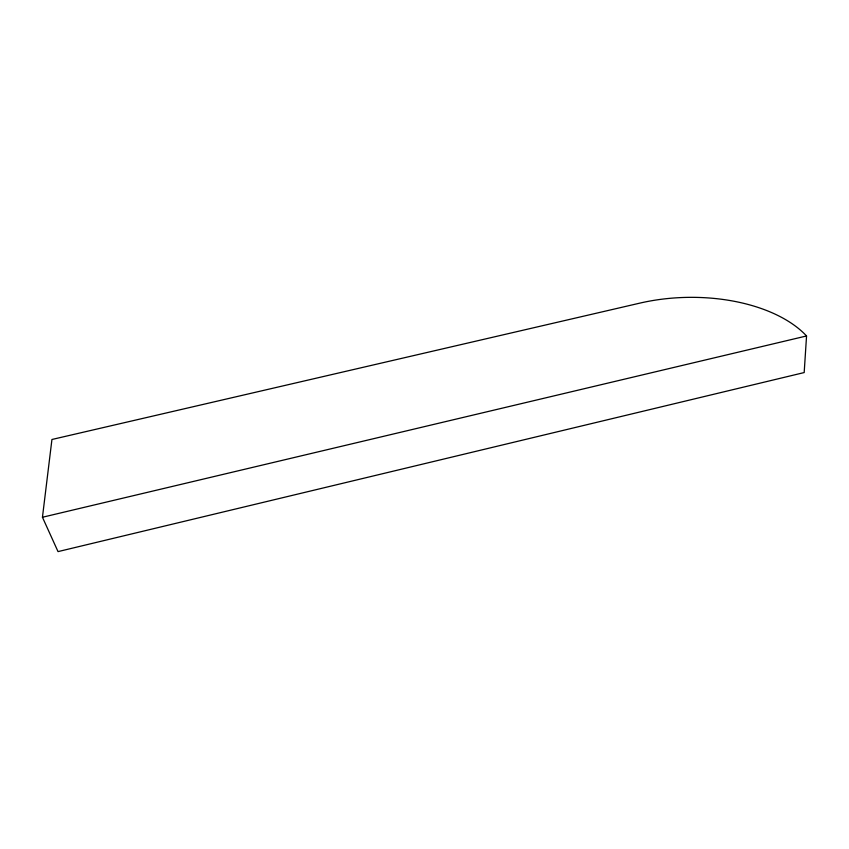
<?xml version="1.0" encoding="UTF-8"?>
<svg xmlns="http://www.w3.org/2000/svg" width="849" height="849" viewBox="0 0 849 849"><rect width="100%" height="100%" fill="white"/><g stroke="black" fill="none" stroke-linecap="round" stroke-linejoin="round"><path stroke-width="1.27" d="M806.55 335.96L804.183 372.562L58.029 551.606L42.45 517.253L51.938 439.485L639.859 303.125A132.837 73.969 -1.1 0 1 806.55 335.96L42.45 517.253"/></g></svg>
